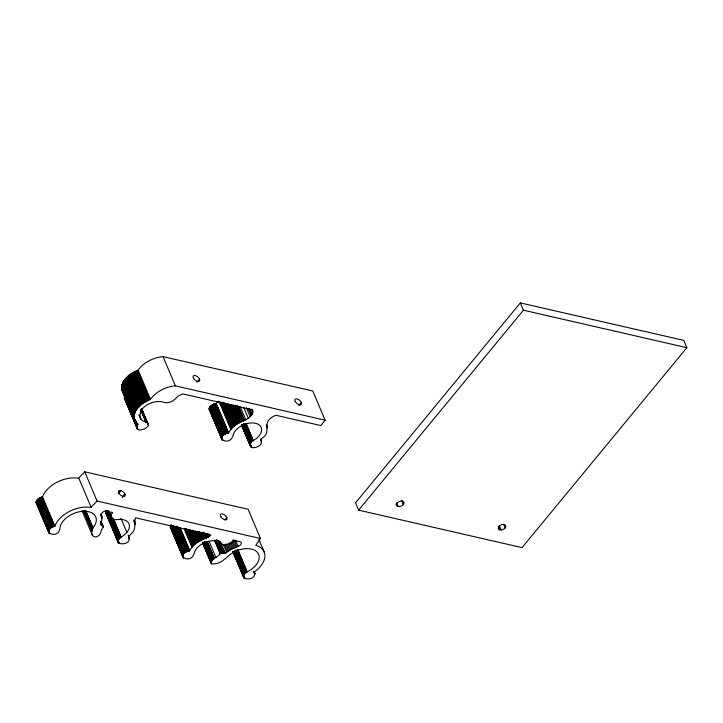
<?xml version="1.0" encoding="UTF-8"?>
<svg xmlns="http://www.w3.org/2000/svg" width="723" height="723" viewBox="0 0 723 723"><rect width="100%" height="100%" fill="white"/><g stroke="black" fill="none" stroke-linecap="round" stroke-linejoin="round"><path stroke-width="1.08" d="M37.244 504.455C33.963 501.256 39.385 497.207 42.585 496.99A25.133 15.436 -22.9 0 1 78.5 478.265L84.727 471.803L248.134 509.29L260.479 538.508L255.761 545.323A25.133 15.436 -22.9 0 1 254.379 571.893C257.216 583.362 233.023 579.105 248.685 571.016A19.096 11.731 -22.9 0 0 255.255 550.555A19.096 11.731 -22.9 0 0 226.706 557.659L222.53 560.831A11.279 6.932 -22.9 0 1 214.207 563.94C207.953 564.889 213.122 557.966 216.123 557.415A15.075 9.263 -22.9 0 0 220.172 553.791L222.838 553.122L225.287 553.402L230.935 549.507L238.129 546.344A3.823 2.35 -22.9 0 0 240.813 541.97L233.764 540.325A7.546 4.636 -22.9 0 1 227.42 544.446A7.546 4.636 -22.9 0 1 221.102 543.407A15.075 9.263 -22.9 0 0 205.947 542.123A15.075 9.263 -22.9 0 0 194.216 553.231C190.664 565.738 173.412 554.342 189.742 550.691A21.112 12.969 -22.9 0 1 191.984 547.32C196.575 540.75 204.989 539.729 210.926 535.074L135.635 517.804C133.61 522.874 136.81 529.281 131.568 533.466A21.112 12.969 -22.9 0 1 128.423 536.629C133.502 546.823 108.215 545.522 121.844 536.629A15.075 9.263 -22.9 0 0 129.254 524.527A15.075 9.263 -22.9 0 0 117.135 519.557A7.546 4.636 -22.9 0 1 111.396 517.831A7.546 4.636 -22.9 0 1 112.77 512.571L105.685 510.971A3.823 2.35 -22.9 0 0 101.455 514.993L101.97 519.927L100.434 524.753L102.494 525.513L103.416 526.95A15.075 9.263 -22.9 0 0 101.121 531.025C101.012 534.541 96.566 538.689 93.375 536.222A11.279 6.932 -22.9 0 1 92.011 530.89L83.497 510.736M252.869 412.119L252.679 409.932L182.63 393.863L178.048 396.195L174.731 399.448A8.432 5.178 -22.9 0 1 164.636 402.575C154.595 398.436 135.987 407.076 140.958 419.168A15.075 9.263 -22.9 0 0 145.124 421.708C157.108 426.859 130.502 435.906 138.238 424.211A21.112 12.969 -22.9 0 1 135.752 422.096L133.9 417.388L135.382 411.242A14.37 8.83 -22.9 0 1 135.915 410.33L141.889 403.949L150.492 399.295A23.461 14.415 -22.9 0 1 175.391 385.865L325.142 420.217L320.75 425.549L275.942 415.273C272.914 416.358 270.05 418.183 268.197 420.849C264.961 425.883 269.516 432.761 263.723 437.044C259.132 439.367 262.585 440.985 260.813 444.148C259.376 446.172 256.936 447.365 254.496 447.627C248.676 448.775 249.318 441.22 253.999 440.208A15.075 9.263 -22.9 0 0 255.517 423.271A15.075 9.263 -22.9 0 0 233.068 435.409C229.516 447.917 212.255 436.52 228.595 432.869A21.112 12.969 -22.9 0 1 230.836 429.498C236.24 421.093 249.552 421.934 252.869 412.119L251.586 409.101M260.479 538.508L97.072 501.021L90.845 507.492A25.133 15.436 -22.9 0 0 54.948 526.145C38.59 531.062 58.644 541.093 60.045 527.745A19.096 11.731 -22.9 0 1 83.931 511.251A19.096 11.731 -22.9 0 1 93.556 527.112L92.237 529.064L92.011 530.89M106.679 514.17L105.621 512.752L105.883 510.736L118.229 539.954M124.736 396.484L124.365 398.527L125.45 400.081M136.927 426.037L121.934 390.194L121.591 386.552L123.037 382.024A14.37 8.83 -22.9 0 1 123.57 381.102L129.544 374.731L138.147 370.077A23.461 14.415 -22.9 0 1 163.046 356.638L312.797 390.998L325.142 420.217M171.026 528.667L170.348 527.23L170.809 525.323L183.154 554.55M209.986 410.953C207.311 407.311 212.942 403.723 216.249 403.651A21.112 12.969 -22.9 0 1 217.632 401.382M220.172 553.791L214.677 540.641M197.018 382.241L199.539 379.186M118.328 492.065L119.584 490.537M118.337 493.692L120.849 490.646M122.323 496.909L124.835 493.863A4.022 2.052 39.5 0 0 119.123 490.691A4.022 2.052 39.5 0 0 121.392 495.689A4.022 2.052 39.5 0 0 125.088 494.424L124.835 493.863M122.503 497.288L125.016 494.243M298.816 405.594L301.328 402.539M224.925 519.882L226.814 517.596M520.352 302.901L355.544 502.837L358.626 510.14L522.042 547.627L686.85 347.7L683.768 340.388L520.352 302.901L523.443 310.203L686.85 347.7M358.626 510.14L523.443 310.203M103.38 526.995L101.03 521.22M210.8 411.477L210.104 411.053M124.13 393.646A21.112 12.969 -22.9 0 1 123.416 392.869L122.106 390.673M503.624 524.256L505.169 527.917M499.222 525.368L501.147 529.941M498.68 527.121L499.837 529.86L498.49 527.067M401.97 500.741L403.38 504.555L401.834 500.903M396.71 502.892L398.246 506.543M395.942 503.877L396.71 505.702M266.335 424.528L267.185 426.543M266.425 425.034L267.275 427.049M266.507 426.082L267.365 428.097M250.059 409.155L252.182 414.189M249.299 408.739L251.848 414.785M248.26 408.612L251.243 415.671M260.443 439.051L261.5 441.762M246.407 407.736L250.239 416.8M243.705 407.284L248.387 418.373M240.28 406.787L245.811 419.891M246.091 423.47L253.33 440.605M238.662 406.299L244.618 420.406M245.892 423.588L253.122 440.723M245.693 423.714L252.933 440.84M245.495 423.841L252.734 440.967M245.314 423.967L252.544 441.102M237.424 405.594L243.805 420.705M245.124 424.103L252.363 441.238M244.952 424.238L252.182 441.373M244.772 424.383L252.011 441.509M236.647 405.883L243.036 421.003M244.609 424.528L251.848 441.654M244.022 423.66L251.685 441.798M243.868 423.814L251.532 441.952M243.723 423.967L251.378 442.105M243.579 424.121L251.243 442.259M235.454 405.187L242.268 421.31M243.443 424.274L251.107 442.413M243.317 424.428L250.98 442.566M243.199 424.591L250.863 442.729M243.082 424.753L250.745 442.892M234.695 405.522L241.509 421.645M242.982 424.916L250.646 443.054M242.883 425.079L250.547 443.217M242.792 425.232L250.456 443.38M242.295 424.392L250.375 443.542M242.223 424.555L250.239 443.859M250.917 445.269L251.767 447.284M242.106 424.88L251.459 447.139M233.52 404.862L240.75 421.997M242.051 425.043L251.315 447.058M241.988 425.359L251.17 446.977M241.862 425.522L250.917 446.787M241.482 425.061L250.691 446.57M241.654 425.549L250.275 445.964M232.779 405.232L240.009 422.359M231.622 404.6L239.286 422.738M230.908 405.007L238.563 423.145M229.778 404.41L237.858 423.561M228.658 403.832L237.171 423.985M227.989 404.274L236.502 424.428M226.905 403.723L235.843 424.889M226.263 404.193L235.201 425.359M224.79 402.666L234.577 425.838M224.193 403.163L233.981 426.335M223.181 402.657L233.402 426.841M222.196 402.16L232.842 427.356M221.663 402.684L232.3 427.88M220.723 402.214L231.785 428.414M219.801 401.744L231.297 428.956M218.915 401.283L230.836 429.498M216.249 403.651L228.595 432.869M216.141 403.651L228.486 432.869M215.915 403.678L228.26 432.896M215.689 403.705L228.034 432.932M215.472 403.741L227.817 432.969M215.246 403.786L227.591 433.014M215.02 403.841L227.365 433.059M214.794 403.895L227.139 433.113M214.568 403.958L226.914 433.176M214.342 404.021L226.688 433.249M214.116 404.094L226.462 433.321M213.9 404.175L226.245 433.402M213.674 404.265L226.019 433.484M213.457 404.356L225.802 433.574M213.24 404.446L225.585 433.673M213.032 404.546L225.368 433.773M212.815 404.654L225.16 433.872M212.607 404.763L224.952 433.99M212.408 404.88L224.745 434.098M212.201 404.997L224.546 434.225M212.011 405.124L224.356 434.342M211.812 405.251L224.157 434.469M211.631 405.377L223.976 434.604M211.45 405.513L223.796 434.74M211.27 405.657L223.615 434.875M211.098 405.793L223.443 435.02M210.935 405.937L223.28 435.165M210.773 406.091L223.118 435.309M210.628 406.236L222.964 435.463M210.474 406.389L222.82 435.617M210.339 406.543L222.684 435.77M210.203 406.706L222.548 435.924M210.086 406.859L222.431 436.086M209.968 407.022L222.313 436.24M209.86 407.176L222.196 436.403M209.751 407.338L222.097 436.565M209.661 407.501L222.006 436.728M209.58 407.664L221.844 437.054M209.426 407.989L221.771 437.216M209.372 408.152L221.717 437.379M209.318 408.314L221.618 437.695M221.997 438.527L222.847 440.542M209.236 408.631L221.581 437.858M221.853 438.445L222.711 440.461M209.209 408.793L222.449 440.271M209.191 409.101L222.332 440.171M209.218 409.552L222.024 439.846M258.906 539.521L264.329 552.354M254.044 571.206L254.912 573.42M254.071 571.613L254.921 573.628M163.046 356.638L175.391 385.865M254.053 571.821L254.876 574.044M253.981 572.236L254.83 574.252M235.571 540.298L238.129 546.344M233.909 539.72L236.891 546.778M237.858 549.625L247.221 571.794M237.578 549.76L246.941 571.938M237.298 549.914L246.67 572.083M237.036 550.076L246.398 572.245M232.679 540.189L235.662 547.248M236.773 550.239L246.136 572.408M236.52 550.42L245.892 572.589M236.285 550.601L245.648 572.77M236.05 550.781L245.413 572.95M231.893 541.708L234.451 547.754M235.834 550.98L245.196 573.149M235.192 550.167L244.98 573.339M235.418 551.378L244.781 573.547M235.228 551.586L244.6 573.755M235.056 551.794L244.419 573.963M230.7 542.259L233.258 548.305M234.469 550.998L244.257 574.17M234.324 551.206L244.112 574.387M234.189 551.423L243.976 574.604M234.062 551.64L243.859 574.821M233.963 551.857L243.75 575.038M233.872 552.074L243.66 575.255M243.768 575.662L245.043 578.689M239.304 565.485L240.587 568.513M241.437 570.528L242.711 573.547M243.561 575.562L244.844 578.59M234.858 555.3L239.539 566.389M240.822 569.408L241.672 571.423M242.946 574.451L244.654 578.481M229.525 542.846L232.083 548.893M233.402 552.155L239.792 567.275M240.642 569.29L244.473 578.355M233.086 551.893L244.311 578.228M232.815 551.522L244.013 577.948M232.896 551.902L243.687 577.46M228.378 543.461L230.935 549.507M227.257 544.121L229.815 550.167M225.739 543.795L228.721 550.854M224.681 544.509L227.664 551.568M223.235 544.247L226.642 552.309M220.253 541.4L225.287 553.402M220.054 542.16L224.736 553.24M219.81 542.105L224.492 553.185M219.123 541.057L224.229 553.149M218.852 541.03L223.967 553.122M218.581 541.012L223.687 553.104M218.301 541.003L223.407 553.095M218.021 541.012L223.127 553.104M217.731 541.03L222.838 553.122M217.008 540.045L222.539 553.149M216.71 540.09L222.25 553.185M216.412 540.135L221.952 553.24M216.114 540.198L221.645 553.294M215.816 540.271L221.346 553.366M215.517 540.352L221.048 553.457M215.21 540.442L220.75 553.547M214.921 540.551L220.452 553.646M209.019 533.935L209.869 535.951M208.685 534.18L209.534 536.195M208.341 534.424L209.191 536.439M207.564 533.646L208.839 536.665M138.147 370.077L150.492 399.295M207.203 533.872L208.477 536.891M206.832 534.089L208.107 537.108M137.37 370.366L149.715 399.593M206.028 533.294L207.736 537.325M209.11 541.428L215.915 557.55M205.648 533.493L207.356 537.523M136.602 370.682L148.947 399.9M205.26 533.682L206.968 537.713M204.446 532.86L206.57 537.894M135.843 371.016L148.188 400.235M204.049 533.032L206.172 538.066M207.239 541.301L214.478 558.427M203.217 532.191L205.775 538.237M135.093 371.36L147.438 400.587M207.04 541.419L214.279 558.545M206.841 541.536L214.08 558.671M206.651 541.663L213.881 558.798M206.462 541.789L213.701 558.924M202.404 532.48L204.952 538.527M134.351 371.73L146.697 400.949M206.281 541.925L213.511 559.06M206.1 542.06L213.339 559.195M205.928 542.205L213.158 559.34M201.627 532.779L204.184 538.825M205.757 542.349L212.996 559.475M133.619 372.11L145.965 401.337M205.169 541.491L212.833 559.629M205.016 541.635L212.679 559.774M204.871 541.789L212.535 559.927M204.726 541.943L212.39 560.081M200.434 532.083L203.416 539.141M204.591 542.096L212.255 560.235M132.905 372.508L145.251 401.735M204.464 542.259L212.128 560.397M204.347 542.413L212.011 560.551M204.238 542.575L211.893 560.714M199.25 531.405L202.657 539.466M204.13 542.738L211.794 560.876M132.201 372.923L144.546 402.151M204.031 542.901L211.694 561.039M203.949 543.063L211.613 561.202M203.443 542.214L211.532 561.364M203.371 542.377L211.396 561.69M203.253 542.702L211.342 561.852M131.514 373.357L143.859 402.575M198.5 531.757L201.907 539.819M203.208 542.865L211.252 562.169M202.711 542.178L211.224 562.331M202.693 542.331L211.197 562.792M202.702 542.937L211.496 563.922M202.802 543.371L211.423 563.795M197.759 532.119L201.166 540.18M130.836 373.8L143.181 403.018M130.176 374.252L142.521 403.479M196.602 531.495L200.434 540.569M129.544 374.731L141.889 403.949M195.463 530.89L199.72 540.967M128.92 375.21L141.265 404.437M194.758 531.306L199.015 541.382M128.314 375.707L140.66 404.925M193.637 530.727L198.319 541.807M141.581 408.414L148.061 423.805M141.527 408.685L148.143 424.401M127.736 376.213L140.081 405.431M141.735 409.48L148.125 424.708M141.482 409.29L147.14 422.485M192.544 530.158L197.65 542.25M141.193 409.128L146.877 422.304M141.473 410.058L146.579 422.151M141.31 409.986L146.417 422.078M127.176 376.728L139.521 405.946M141.148 409.923L146.254 422.015M140.976 409.869L146.082 421.961M191.884 530.619L196.99 542.711M140.804 409.814L145.91 421.907M141.048 410.772L145.73 421.861M126.642 377.252L138.988 406.471M190.818 530.086L196.349 543.181M126.127 377.777L138.473 407.004M189.769 529.561L195.734 543.669M125.639 378.319L137.985 407.546M189.173 530.049L195.129 544.157M125.169 378.87L137.515 408.088M124.727 379.421L137.072 408.64M188.161 529.552L194.55 544.663M124.32 379.973L136.656 409.2M139.259 415.138L140.958 419.168M139.033 414.848L140.732 418.879M187.176 529.055L193.99 545.178M139.178 415.589L140.172 417.939M123.931 380.542L136.276 409.76M186.218 528.576L193.448 545.702M123.57 381.102L135.915 410.33M185.703 529.109L192.942 546.236M123.037 382.024L135.382 411.242M184.79 528.64L192.445 546.778M122.756 382.621L135.102 411.839M184.32 529.182L191.984 547.32M122.503 383.19L134.849 412.408M122.277 383.75L134.614 412.978M122.079 384.32L134.424 413.547M121.907 384.889L134.252 414.107M121.771 385.449L134.117 414.668M121.672 386.001L134.017 415.228M121.591 386.552L133.936 415.779M135.897 420.876L137.596 424.907M121.554 387.094L133.9 416.321M135.779 421.03L137.478 425.061M121.536 387.636L133.882 416.855M135.237 420.18L137.37 425.223M121.554 388.17L133.9 417.388M123.416 392.869L137.262 425.386M121.609 388.685L137.171 425.549M121.798 389.706L136.999 425.874M179.955 527.519L189.742 550.691M179.837 527.519L189.634 550.7M124.519 396.972L136.864 426.199M179.62 527.546L189.408 550.718M124.464 397.135L136.81 426.353M124.419 397.298L137.93 429.39M179.394 527.573L189.191 550.754M124.356 397.614L137.659 429.209M179.177 527.618L188.965 550.79M124.32 397.93L137.424 429.01M124.329 398.228L137.216 428.793M178.952 527.654L188.739 550.836M178.726 527.709L188.513 550.881M178.5 527.763L188.287 550.944M177.849 526.814L188.061 551.007M177.623 526.886L187.835 551.071M177.397 526.959L187.619 551.143M177.18 527.04L187.393 551.224M176.954 527.121L187.176 551.306M176.313 526.208L186.95 551.396M176.096 526.299L186.733 551.495M175.879 526.398L186.525 551.595M175.671 526.507L186.308 551.703M175.463 526.615L186.1 551.812M175.255 526.733L185.901 551.929M175.056 526.85L185.703 552.047M174.858 526.977L185.504 552.164M174.243 526.091L185.314 552.3M174.053 526.227L185.124 552.426M173.872 526.362L184.943 552.562M173.276 525.494L184.763 552.697M173.104 525.63L184.591 552.842M172.933 525.784L184.428 552.987M172.779 525.928L184.275 553.131M172.625 526.073L184.121 553.285M172.481 526.227L183.976 553.438M172.336 526.38L183.832 553.592M171.785 525.531L183.705 553.746M171.658 525.693L183.579 553.908M171.116 524.844L183.461 554.062M171.008 525.006L183.353 554.225M170.908 525.169L183.244 554.387M170.727 525.485L182.991 554.875M170.583 525.811L182.919 555.038M170.52 525.973L182.865 555.201M170.465 526.136L182.765 555.526M170.393 526.461L183.434 557.279M170.366 526.615L183.479 557.993M170.339 526.931L183.371 557.894M170.366 527.374L183.172 557.668M133.918 519.927L134.767 521.943M134.053 520.443L134.912 522.458M134.27 521.455L135.12 523.47M133.927 521.491L135.21 524.518M128.143 535.219L129.345 538.183M120.913 518.274L126.868 532.381M128.513 536.312L129.363 538.635M128.504 536.773L129.336 538.951M113.511 518.879L121.175 537.026M113.312 519.006L120.976 537.144M113.113 519.123L120.777 537.261M112.924 519.25L120.578 537.388M111.45 516.358L120.389 537.514M109.146 511.45L110.42 514.478M111.27 516.493L120.208 537.65M108.54 510.583L120.027 537.785M108.369 510.718L119.855 537.93M108.197 510.863L119.693 538.075M108.034 511.016L119.53 538.219M107.881 511.161L119.376 538.373M107.311 510.302L119.232 538.518M107.167 510.456L119.087 538.671M107.031 510.619L118.952 538.834M106.905 510.772L118.825 538.987M106.787 510.935L118.708 539.15M106.679 511.089L118.59 539.304M106.57 511.251L118.491 539.466M106.046 510.411L118.391 539.629M105.965 510.574L118.301 539.792M105.811 510.899L118.156 540.117M105.748 511.062L118.039 540.442M118.599 541.617L119.458 543.633M105.648 511.378L119.304 543.56M105.603 511.541L119.024 543.389M105.558 511.857L118.888 543.298M105.549 512.164L118.545 542.991M105.594 512.607L118.265 542.639M84.727 471.803L97.072 501.021M100.859 513.746L101.708 515.761M101.039 514.541L101.889 516.556M100.732 514.351L102.006 517.37M100.786 515.183L102.06 518.21M100.949 521.608L102.802 525.784M100.786 521.482L102.494 525.513M100.849 522.25L102.314 525.386M100.651 522.142L101.934 525.169M100.868 523.063L101.717 525.079M100.651 522.973L101.5 524.988M78.906 478.355L91.252 507.573M85.793 510.646L93.032 527.781M85.621 510.863L92.86 527.989M85.477 511.071L92.707 528.206M85.332 511.288L92.571 528.423M84.781 510.492L92.445 528.63M84.672 510.709L92.336 528.847M84.573 510.926L92.237 529.064M84.501 511.143L92.155 529.281M84.004 510.357L92.092 529.498M83.958 510.565L92.011 529.923M83.904 510.989L91.993 530.131M83.488 510.384L92.029 530.736M81.952 510.555L92.164 534.74M42.494 496.999L54.93 526.208M42.196 497.053L54.541 526.281M41.898 497.126L54.243 526.353M41.6 497.207L53.945 526.425M41.292 497.297L53.638 526.516M40.994 497.397L53.339 526.615M40.705 497.505L53.05 526.724M40.407 497.623L52.752 526.85M40.127 497.749L52.463 526.977M39.837 497.894L52.183 527.112M39.557 498.039L51.902 527.257M39.286 498.192L51.631 527.41M39.024 498.355L51.369 527.573M38.771 498.527L51.116 527.745M38.518 498.698L50.863 527.926M38.283 498.879L50.628 528.106M38.057 499.069L50.402 528.296M37.831 499.268L50.176 528.486M37.632 499.466L49.968 528.685M37.433 499.665L49.779 528.893M37.253 499.873L49.598 529.1M37.081 500.081L49.426 529.308M36.918 500.298L49.263 529.516M36.783 500.506L49.119 529.733M36.647 500.723L48.992 529.95M36.53 500.94L48.875 530.167M36.43 501.156L48.775 530.384M36.349 501.373L48.694 530.601M36.277 501.59L48.622 530.818M36.222 501.807L49.77 533.791M36.186 502.015L49.589 533.673M36.15 502.431L49.263 533.411M36.177 502.828L48.992 533.122M498.771 526.642L498.653 526.814A4.022 2.467 -22.9 0 0 501.943 529.814A4.022 2.467 -22.9 0 0 505.504 525.241A4.022 2.467 -22.9 0 0 499.051 526.308L498.771 526.642M295.147 401.292L294.993 400.922A4.022 2.061 39.5 0 1 298.762 399.692A4.022 2.061 39.5 0 1 300.876 404.699A4.022 2.061 39.5 0 1 295.147 401.292M399.042 506.597A4.022 2.467 -22.9 0 0 403.985 502.386A4.022 2.467 -22.9 0 0 397.695 502.53A4.022 2.467 -22.9 0 0 399.042 506.597M193.637 378.436A4.022 2.061 39.5 0 0 199.449 381.093A4.022 2.061 39.5 0 0 196.132 375.879A4.022 2.061 39.5 0 0 193.637 378.436M220.913 516.837A4.022 2.052 39.5 0 0 226.724 519.494A4.022 2.052 39.5 0 0 223.398 514.279A4.022 2.052 39.5 0 0 220.913 516.837"/></g></svg>
